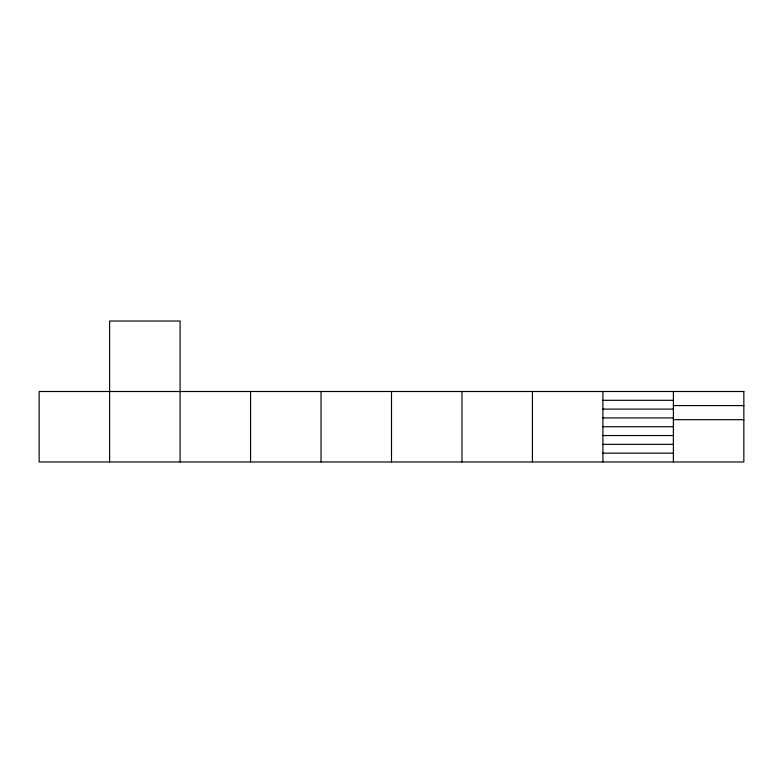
<?xml version="1.0" encoding="UTF-8"?>
<svg xmlns="http://www.w3.org/2000/svg" width="783" height="783" viewBox="0 0 783 783"><rect width="100%" height="100%" fill="white"/><g stroke="black" fill="none" stroke-linecap="round" stroke-linejoin="round"><path stroke-width="1.17" d="M602.91 400.309L673.38 400.309M673.38 405.594L743.85 405.594M602.91 409.118L673.38 409.118M602.91 417.926L673.38 417.926M673.38 419.688L743.85 419.688M602.91 426.735L673.38 426.735M602.91 435.544L673.38 435.544M602.91 444.353L673.38 444.353M602.91 453.161L673.38 453.161M673.38 391.5L673.38 461.97M602.91 391.5L602.91 461.97M532.44 391.5L532.44 461.97M461.97 391.5L461.97 461.97M391.5 391.5L391.5 461.97M321.03 391.5L321.03 461.97M250.56 391.5L250.56 461.97M180.09 461.97L180.09 321.03L109.62 321.03L109.62 461.97M743.85 391.5L39.15 391.5L39.15 461.97L743.85 461.97L743.85 391.5"/></g></svg>
